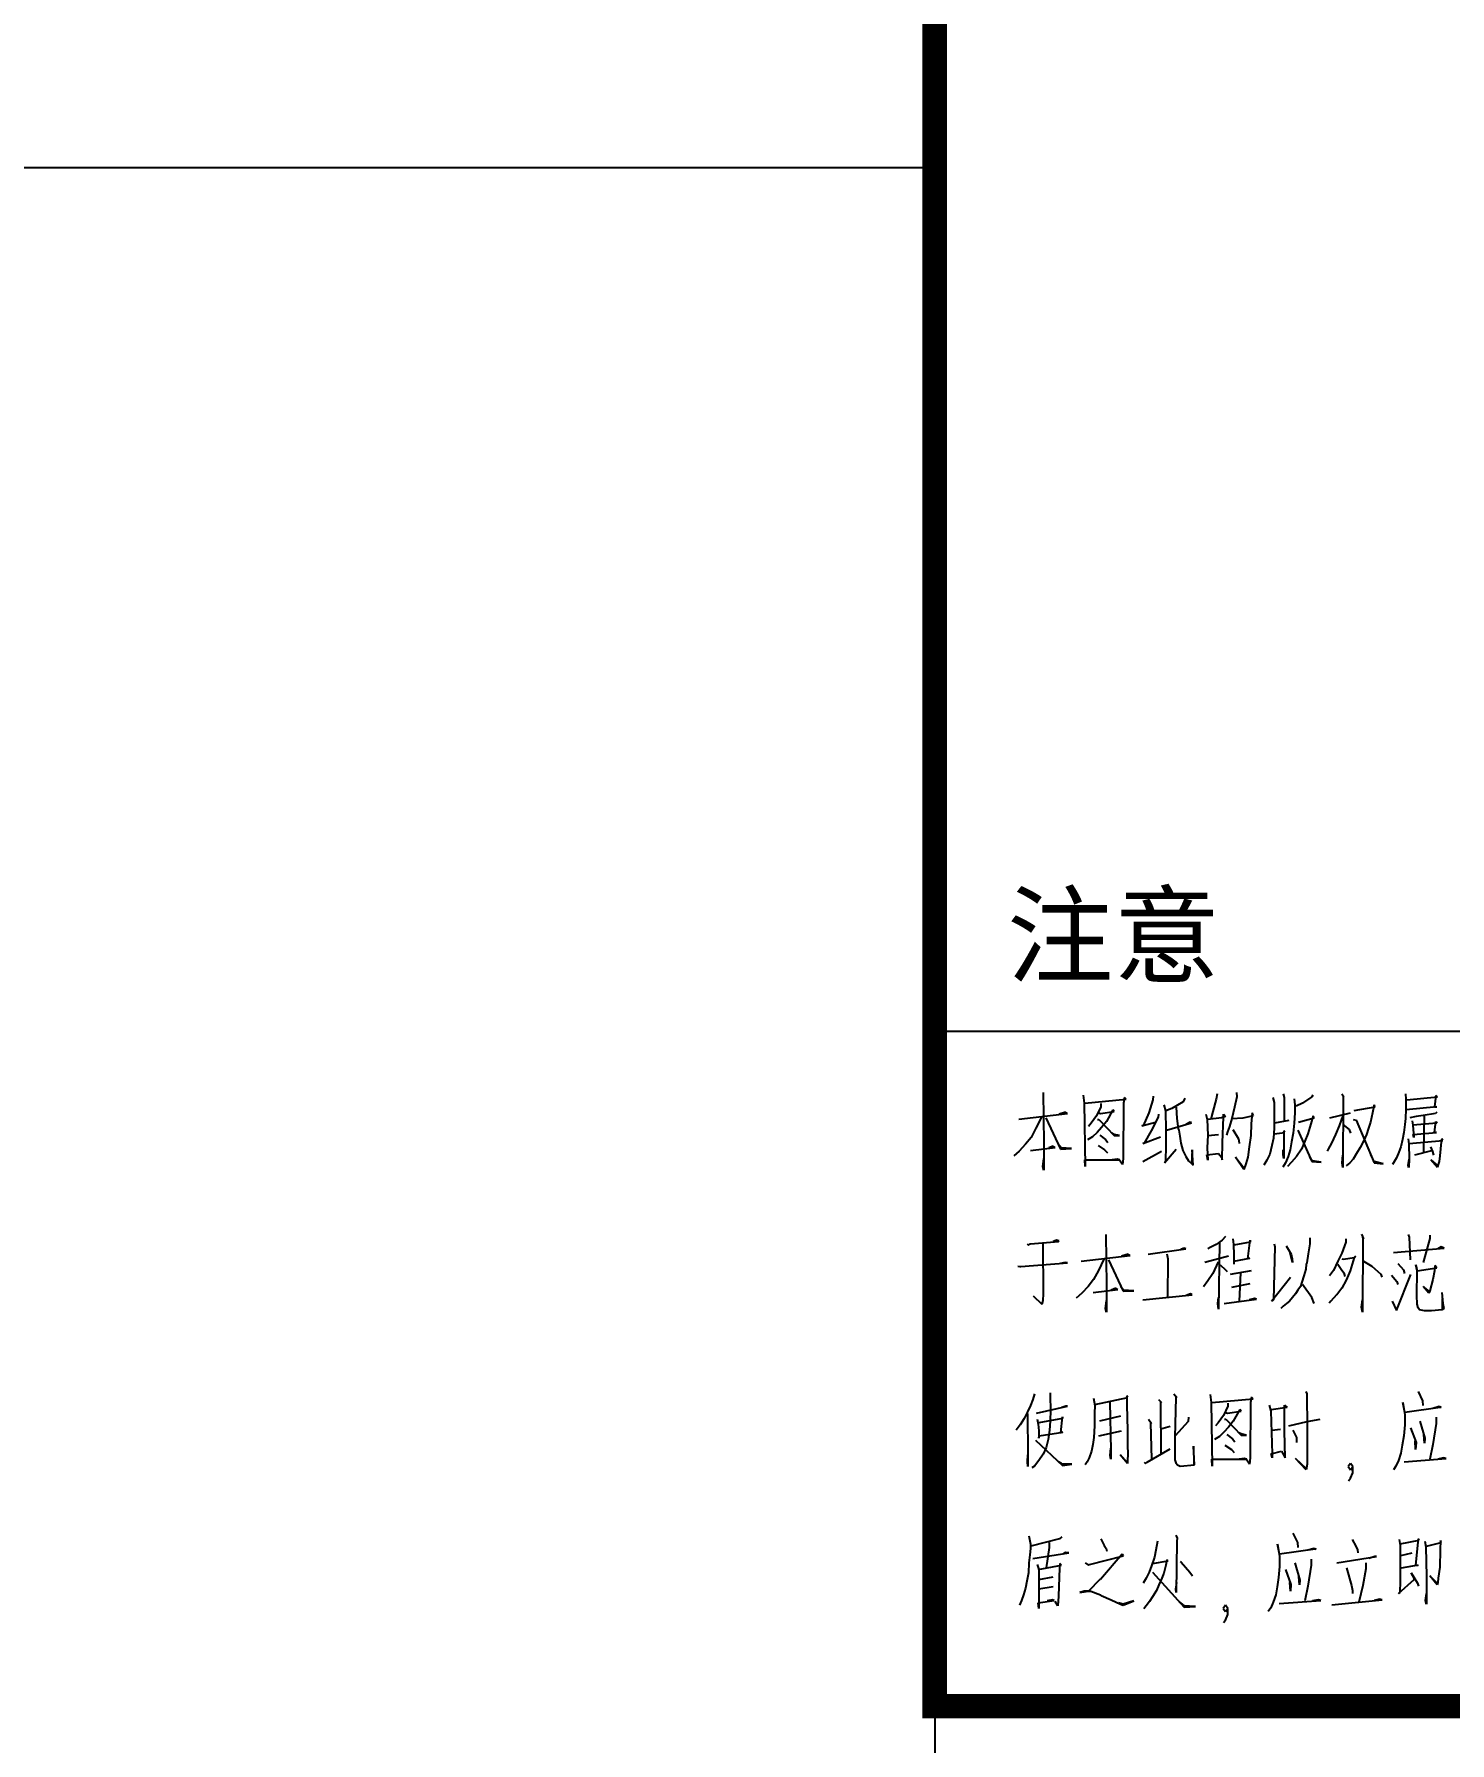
# Model space of a CAD drawing. Extents: x 39624947 to 39626627, y 3418539 to 3418836.
# Drawn here: x 39626568.43 to 39626597.4, y 3418641.48 to 3418676.43 of the extents above; entities that cross this region are included whole.
import ezdxf

# ---------------------------------------------------------------- set-up
doc = ezdxf.new("R2010")
doc.units = 0
doc.layers.get('0').update_dxf_attribs({"linetype": 'CONTINUOUS'})
doc.layers.add('PUB_TITLE', color=4, linetype='CONTINUOUS')
doc.styles.add('图签2', font='', dxfattribs={"height": 1000})
doc.styles.get('图签2').set_extended_font_data('SimSun')

# ---------------------------------------------------------------- blocks, each defined once
blk = doc.blocks.new('WQEQWEDASDSA')
at = {"layer": 'PUB_TITLE'}
for p, q in [((100.2, -5091.2), (100.2, -18900)), ((100.2, -17519), (3600.2, -17519)), ((322.5, -17644.7), (323.5, -17748.1)), ((404.2, -17649.8), (406.2, -17666.2)), ((678.3, -17647.3), (676.3, -17658.6)), ((717.6, -17644.7), (718.6, -17653.6)), ((813.3, -17647.3), (815.4, -17654.8)), ((873.8, -17649.8), (871.8, -17653.6)), ((933.3, -17647.3), (937.3, -17653.6)), ((1063.3, -17647.3), (1064.3, -17658.6)), ((367.9, -17685.1), (354.8, -17688.8)), ((371.9, -17687.6), (367.9, -17685.1)), ((406.2, -17666.2), (408.2, -17795.9)), ((407.2, -17666.2), (491.8, -17658.6)), ((440.4, -17673.7), (431.4, -17692.6)), ((439.4, -17687.6), (467.6, -17683.8)), ((440.4, -17667.4), (440.4, -17673.7)), ((464.6, -17680), (451.5, -17704)), ((467.6, -17683.8), (464.6, -17680)), ((486.8, -17666.2), (485.8, -17779.5)), ((488.8, -17654.8), (486.8, -17666.2)), ((491.8, -17658.6), (488.8, -17654.8)), ((546.3, -17659.9), (538.2, -17686.3)), ((547.3, -17652.3), (546.3, -17659.9)), ((569.4, -17669.9), (572.5, -17682.5)), ((572.5, -17682.5), (573.5, -17721.6)), ((585.6, -17677.5), (573.5, -17682.5)), ((608.7, -17663.6), (585.6, -17677.5)), ((594.6, -17675), (595.6, -17697.7)), ((611.8, -17656.1), (608.7, -17663.6)), ((669.2, -17683.8), (665.2, -17698.9)), ((676.3, -17658.6), (669.2, -17683.8)), ((713.6, -17675), (708.5, -17697.7)), ((718.6, -17653.6), (713.6, -17675)), ((792.2, -17654.8), (795.2, -17664.9)), ((795.2, -17664.9), (795.2, -17695.1)), ((815.4, -17654.8), (815.4, -17702.7)), ((835.5, -17657.3), (837.5, -17669.9)), ((837.5, -17669.9), (837.5, -17686.3)), ((852.7, -17666.2), (839.6, -17672.5)), ((871.8, -17653.6), (852.7, -17666.2)), ((936.3, -17652.3), (935.3, -17798.4)), ((937.3, -17653.6), (936.3, -17652.3)), ((958.5, -17681.3), (1001.8, -17673.7)), ((999.8, -17669.9), (995.8, -17686.3)), ((1001.8, -17673.7), (999.8, -17669.9)), ((1064.3, -17678.8), (1063.3, -17697.7)), ((1064.3, -17658.6), (1064.3, -17678.8)), ((1127.8, -17673.7), (1065.3, -17680)), ((1066.3, -17659.9), (1128.8, -17653.6)), ((1125.8, -17651), (1122.8, -17673.7)), ((1122.8, -17673.7), (1127.8, -17673.7)), ((1127.8, -17685.1), (1124.8, -17687.6)), ((1128.8, -17653.6), (1125.8, -17651)), ((272.1, -17698.9), (371.9, -17687.6)), ((307.4, -17717.8), (297.3, -17736.7)), ((318.5, -17695.1), (307.4, -17717.8)), ((327.6, -17696.4), (357.8, -17760.7)), ((420.3, -17707.7), (415.2, -17714)), ((431.4, -17692.6), (420.3, -17707.7)), ((441.4, -17716.6), (432.4, -17726.6)), ((433.4, -17700.2), (436.4, -17700.2)), ((435.4, -17686.3), (439.4, -17687.6)), ((436.4, -17700.2), (467.6, -17732.9)), ((451.5, -17704), (441.4, -17716.6)), ((524.1, -17712.8), (552.3, -17705.2)), ((527.1, -17712.8), (524.1, -17712.8)), ((538.2, -17686.3), (527.1, -17712.8)), ((557.3, -17695.1), (543.2, -17722.9)), ((558.4, -17688.8), (557.3, -17695.1)), ((574.5, -17721.6), (625.9, -17706.5)), ((595.6, -17697.7), (598.7, -17719.1)), ((598.7, -17719.1), (599.7, -17721.6)), ((622.9, -17705.2), (613.8, -17710.3)), ((625.9, -17706.5), (622.9, -17705.2)), ((655.1, -17688.8), (658.1, -17700.2)), ((658.1, -17700.2), (659.1, -17731.7)), ((687.4, -17696.4), (659.1, -17700.2)), ((695.4, -17693.9), (687.4, -17696.4)), ((689.4, -17746.8), (691.4, -17695.1)), ((691.4, -17688.8), (695.4, -17693.9)), ((691.4, -17695.1), (691.4, -17688.8)), ((703.5, -17714), (699.5, -17725.4)), ((708.5, -17697.7), (703.5, -17714)), ((708.5, -17697.7), (730.7, -17696.4)), ((710.5, -17720.3), (721.6, -17739.2)), ((730.7, -17696.4), (731.7, -17696.4)), ((731.7, -17696.4), (749.9, -17692.6)), ((747.8, -17709), (746.8, -17732.9)), ((749.9, -17686.3), (747.8, -17709)), ((752.9, -17691.4), (749.9, -17686.3)), ((749.9, -17692.6), (752.9, -17691.4)), ((795.2, -17717.8), (793.2, -17738)), ((795.2, -17695.1), (795.2, -17717.8)), ((796.2, -17706.5), (825.4, -17701.4)), ((835.5, -17707.7), (833.5, -17727.9)), ((837.5, -17686.3), (835.5, -17707.7)), ((844.6, -17705.2), (876.8, -17696.4)), ((869.8, -17709), (863.7, -17729.2)), ((874.8, -17692.6), (869.8, -17709)), ((876.8, -17696.4), (874.8, -17692.6)), ((909.1, -17696.4), (951.4, -17686.3)), ((928.2, -17712.8), (920.2, -17730.4)), ((935.3, -17691.4), (928.2, -17712.8)), ((935.3, -17710.3), (948.4, -17720.3)), ((948.4, -17720.3), (951.4, -17727.9)), ((956.5, -17700.2), (962.5, -17701.4)), ((962.5, -17701.4), (999.8, -17788.4)), ((987.7, -17717.8), (983.7, -17730.4)), ((991.7, -17705.2), (987.7, -17717.8)), ((995.8, -17686.3), (991.7, -17705.2)), ((1062.3, -17710.3), (1060.3, -17726.6)), ((1063.3, -17697.7), (1062.3, -17710.3)), ((1085.5, -17693.9), (1072.4, -17696.4)), ((1077.4, -17702.7), (1078.4, -17711.5)), ((1127.8, -17707.7), (1078.4, -17711.5)), ((1078.4, -17711.5), (1080.4, -17736.7)), ((1099.6, -17691.4), (1085.5, -17693.9)), ((1124.8, -17687.6), (1099.6, -17691.4)), ((1101.6, -17692.6), (1100.6, -17766.9)), ((1122.8, -17726.6), (1125.8, -17704)), ((1125.8, -17704), (1127.8, -17707.7)), ((286.2, -17750.6), (273.1, -17764.4)), ((297.3, -17736.7), (286.2, -17750.6)), ((323.5, -17748.1), (323.5, -17803.5)), ((342.7, -17754.4), (333.6, -17758.1)), ((346.7, -17756.9), (342.7, -17754.4)), ((358.8, -17758.1), (352.7, -17750.6)), ((423.3, -17735.5), (413.2, -17741.8)), ((432.4, -17726.6), (423.3, -17735.5)), ((434.4, -17753.1), (447.5, -17761.9)), ((438.4, -17731.7), (449.5, -17740.5)), ((449.5, -17740.5), (454.5, -17746.8)), ((467.6, -17730.4), (462.6, -17727.9)), ((478.7, -17732.9), (467.6, -17730.4)), ((467.6, -17732.9), (478.7, -17732.9)), ((526.1, -17749.3), (562.4, -17735.5)), ((529.1, -17748.1), (526.1, -17749.3)), ((543.2, -17722.9), (529.1, -17748.1)), ((573.5, -17754.4), (572.5, -17784.6)), ((573.5, -17721.6), (573.5, -17754.4)), ((599.7, -17721.6), (601.7, -17734.2)), ((601.7, -17734.2), (603.7, -17748.1)), ((603.7, -17748.1), (607.7, -17763.2)), ((659.1, -17731.7), (658.1, -17758.1)), ((659.1, -17732.9), (681.3, -17730.4)), ((688.4, -17782.1), (689.4, -17746.8)), ((699.5, -17725.4), (697.4, -17731.7)), ((721.6, -17739.2), (722.6, -17743)), ((722.6, -17743), (723.6, -17749.3)), ((746.8, -17732.9), (743.8, -17755.6)), ((790.2, -17753.1), (786.1, -17770.7)), ((793.2, -17738), (790.2, -17753.1)), ((795.2, -17729.2), (816.4, -17726.6)), ((814.4, -17722.9), (814.4, -17779.5)), ((816.4, -17726.6), (814.4, -17722.9)), ((830.5, -17745.5), (827.5, -17761.9)), ((833.5, -17727.9), (830.5, -17745.5)), ((843.6, -17721.6), (871.8, -17785.8)), ((857.7, -17744.3), (850.6, -17760.7)), ((863.7, -17729.2), (857.7, -17744.3)), ((912.1, -17748.1), (905.1, -17760.7)), ((920.2, -17730.4), (912.1, -17748.1)), ((978.6, -17743), (970.6, -17756.9)), ((983.7, -17730.4), (978.6, -17743)), ((1057.3, -17740.5), (1054.2, -17755.6)), ((1060.3, -17726.6), (1057.3, -17740.5)), ((1069.3, -17739.2), (1070.4, -17750.6)), ((1070.4, -17750.6), (1071.4, -17779.5)), ((1071.4, -17749.3), (1139.9, -17743)), ((1079.4, -17730.4), (1126.8, -17726.6)), ((1080.4, -17736.7), (1079.4, -17730.4)), ((1126.8, -17726.6), (1122.8, -17726.6)), ((1136.9, -17745.5), (1133.9, -17774.5)), ((1137.9, -17739.2), (1136.9, -17745.5)), ((1139.9, -17743), (1137.9, -17739.2)), ((273.1, -17764.4), (262, -17774.5)), ((296.3, -17763.2), (346.7, -17756.9)), ((321.5, -17795.9), (323.5, -17779.5)), ((357.8, -17760.7), (380, -17759.4)), ((380, -17759.4), (358.8, -17758.1)), ((407.2, -17782.1), (478.7, -17782.1)), ((408.2, -17795.9), (407.2, -17782.1)), ((447.5, -17761.9), (453.5, -17768.2)), ((473.7, -17780.8), (463.6, -17782.1)), ((478.7, -17782.1), (473.7, -17780.8)), ((484.8, -17792.1), (477.7, -17782.1)), ((485.8, -17779.5), (484.8, -17792.1)), ((526.1, -17785.8), (564.4, -17764.4)), ((570.4, -17788.4), (594.6, -17760.7)), ((572.5, -17784.6), (570.4, -17788.4)), ((607.7, -17763.2), (613.8, -17775.8)), ((613.8, -17775.8), (619.8, -17784.6)), ((619.8, -17784.6), (625.9, -17789.6)), ((626.9, -17761.9), (625.9, -17790.9)), ((625.9, -17789.6), (628.9, -17793.4)), ((628.9, -17793.4), (626.9, -17761.9)), ((657.1, -17772), (681.3, -17769.5)), ((659.1, -17783.3), (657.1, -17772)), ((658.1, -17758.1), (659.1, -17783.3)), ((681.3, -17769.5), (687.4, -17777)), ((687.4, -17777), (688.4, -17782.1)), ((715.6, -17777), (733.7, -17799.7)), ((732.7, -17802.2), (715.6, -17777)), ((740.8, -17777), (736.7, -17790.9)), ((743.8, -17755.6), (740.8, -17777)), ((780.1, -17783.3), (774, -17793.4)), ((786.1, -17770.7), (780.1, -17783.3)), ((818.4, -17788.4), (812.3, -17797.2)), ((813.3, -17772), (813.3, -17761.9)), ((814.4, -17779.5), (813.3, -17772)), ((823.4, -17775.8), (818.4, -17788.4)), ((830.5, -17787.1), (822.4, -17795.9)), ((827.5, -17761.9), (823.4, -17775.8)), ((840.6, -17775.8), (830.5, -17787.1)), ((850.6, -17760.7), (840.6, -17775.8)), ((872.8, -17784.6), (867.8, -17777)), ((871.8, -17785.8), (891, -17787.1)), ((891, -17787.1), (872.8, -17784.6)), ((905.1, -17760.7), (903, -17764.4)), ((934.3, -17788.4), (935.3, -17773.2)), ((935.3, -17798.4), (934.3, -17788.4)), ((949.4, -17788.4), (942.4, -17794.7)), ((956.5, -17780.8), (949.4, -17788.4)), ((963.5, -17769.5), (956.5, -17780.8)), ((970.6, -17756.9), (963.5, -17769.5)), ((999.8, -17785.8), (992.7, -17772)), ((1017.9, -17790.9), (999.8, -17785.8)), ((999.8, -17788.4), (1017.9, -17790.9)), ((1045.2, -17778.3), (1037.1, -17792.1)), ((1050.2, -17766.9), (1045.2, -17778.3)), ((1054.2, -17755.6), (1050.2, -17766.9)), ((1069.3, -17793.4), (1071.4, -17780.8)), ((1071.4, -17779.5), (1070.4, -17798.4)), ((1082.4, -17772), (1117.7, -17763.2)), ((1114.7, -17755.6), (1118.7, -17765.7)), ((1115.7, -17782.1), (1129.8, -17794.7)), ((1128.8, -17798.4), (1115.7, -17782.1)), ((1118.7, -17765.7), (1120.7, -17773.2)), ((1132.8, -17785.8), (1130.8, -17792.1)), ((1133.9, -17774.5), (1132.8, -17785.8)), ((323.5, -17803.5), (321.5, -17795.9)), ((736.7, -17790.9), (732.7, -17802.2)), ((1070.4, -17798.4), (1069.3, -17793.4)), ((1130.8, -17792.1), (1128.8, -17798.4)), ((289.3, -17954.3), (292.3, -17956.8)), ((292.3, -17956.8), (295.3, -17954.3)), ((295.3, -17954.3), (296.3, -17954.3)), ((296.3, -17954.3), (353.8, -17949.3)), ((321.5, -17953.1), (322.5, -18056.4)), ((349.7, -17946.8), (342.7, -17949.3)), ((354.8, -17948), (349.7, -17946.8)), ((353.8, -17949.3), (354.8, -17948)), ((450.5, -17935.4), (451.5, -18038.7)), ((537.2, -17975.7), (613.8, -17964.4)), ((609.8, -17963.1), (603.7, -17965.7)), ((613.8, -17964.4), (609.8, -17963.1)), ((664.2, -17961.9), (659.1, -17964.4)), ((676.3, -17955.6), (664.2, -17961.9)), ((688.4, -17946.8), (676.3, -17955.6)), ((683.3, -17951.8), (681.3, -18087.9)), ((695.4, -17939.2), (688.4, -17946.8)), ((710.5, -17944.2), (711.6, -17955.6)), ((711.6, -17955.6), (712.6, -17977)), ((745.8, -17950.5), (712.6, -17956.8)), ((740.8, -17984.6), (745.8, -17946.8)), ((745.8, -17946.8), (745.8, -17950.5)), ((796.2, -17960.6), (793.2, -18069)), ((795.2, -17954.3), (796.2, -17960.6)), ((819.4, -17958.1), (829.5, -17975.7)), ((867.8, -17954.3), (864.7, -17974.5)), ((867.8, -17941.7), (867.8, -17951.8)), ((867.8, -17951.8), (867.8, -17954.3)), ((941.3, -17950.5), (933.3, -17973.2)), ((941.3, -17944.2), (941.3, -17950.5)), ((973.6, -17934.2), (977.6, -17944.2)), ((976.6, -17940.5), (975.6, -18094.2)), ((977.6, -17944.2), (976.6, -17940.5)), ((1039.1, -17972), (1142.9, -17963.1)), ((1069.3, -17935.4), (1071.4, -17940.5)), ((1071.4, -17940.5), (1073.4, -17987.1)), ((1113.7, -17943), (1099.6, -17992.1)), ((1113.7, -17936.7), (1113.7, -17943)), ((1136.9, -17960.6), (1129.8, -17964.4)), ((1142.9, -17963.1), (1136.9, -17960.6)), ((270.1, -17999.7), (274.1, -18000.9)), ((276.2, -18000.9), (371.9, -17993.4)), ((366.9, -17992.1), (357.8, -17994.6)), ((371.9, -17993.4), (366.9, -17992.1)), ((400.1, -17989.6), (499.9, -17978.3)), ((446.5, -17985.8), (435.4, -18008.5)), ((455.6, -17987.1), (485.8, -18051.3)), ((495.9, -17975.7), (482.8, -17979.5)), ((499.9, -17978.3), (495.9, -17975.7)), ((575.5, -17974.5), (577.5, -17984.6)), ((577.5, -17984.6), (576.5, -18063.9)), ((701.5, -17979.5), (653.1, -17992.1)), ((680.3, -17990.8), (669.2, -18014.8)), ((684.3, -17997.1), (695.4, -18007.2)), ((712.6, -17977), (712.6, -17995.9)), ((712.6, -17989.6), (744.8, -17983.3)), ((744.8, -17983.3), (740.8, -17984.6)), ((832.5, -17992.1), (827.5, -17973.2)), ((829.5, -17975.7), (831.5, -17984.6)), ((831.5, -17984.6), (832.5, -17992.1)), ((860.7, -17995.9), (859.7, -18006)), ((861.7, -17993.4), (860.7, -17995.9)), ((864.7, -17974.5), (861.7, -17993.4)), ((925.2, -17989.6), (916.2, -18008.5)), ((933.3, -17973.2), (925.2, -17989.6)), ((925.2, -17995.9), (932.3, -18006)), ((933.3, -17984.6), (936.3, -17985.8)), ((936.3, -17985.8), (959.5, -17982)), ((958.5, -17982), (950.4, -18009.7)), ((961.5, -17979.5), (958.5, -17982)), ((959.5, -17982), (961.5, -17979.5)), ((977.6, -17989.6), (994.8, -17999.7)), ((994.8, -17999.7), (1012.9, -18016)), ((1048.2, -17994.6), (1059.3, -18007.2)), ((1084.5, -17997.1), (1087.5, -18009.7)), ((1087.5, -18009.7), (1084.5, -17997.1)), ((1123.8, -17998.4), (1122.8, -18009.7)), ((1127.8, -18003.4), (1123.8, -17998.4)), ((274.1, -18000.9), (276.2, -18000.9)), ((425.3, -18027.4), (414.2, -18041.2)), ((435.4, -18008.5), (425.3, -18027.4)), ((659.1, -18029.9), (650.1, -18042.5)), ((669.2, -18014.8), (659.1, -18029.9)), ((695.4, -18007.2), (698.4, -18011)), ((705.5, -18016), (748.8, -18008.5)), ((725.7, -18013.5), (723.6, -18071.5)), ((789.2, -18071.5), (828.5, -18022.3)), ((851.6, -18032.4), (848.6, -18041.2)), ((855.7, -18019.8), (851.6, -18032.4)), ((859.7, -18006), (855.7, -18019.8)), ((916.2, -18008.5), (908.1, -18019.8)), ((932.3, -18006), (937.3, -18013.5)), ((942.4, -18028.6), (933.3, -18045)), ((937.3, -18013.5), (939.3, -18021.1)), ((950.4, -18009.7), (942.4, -18028.6)), ((1012.9, -18016), (1014.9, -18022.3)), ((1035.1, -18018.6), (1046.2, -18031.2)), ((1045.2, -18090.4), (1074.4, -18017.3)), ((1046.2, -18031.2), (1048.2, -18037.5)), ((1059.3, -18007.2), (1061.3, -18014.8)), ((1086.5, -18060.1), (1087.5, -18009.7)), ((1087.5, -18009.7), (1127.8, -18003.4)), ((1119.7, -18027.4), (1113.7, -18050.1)), ((1122.8, -18009.7), (1119.7, -18027.4)), ((302.4, -18061.4), (319.5, -18077.8)), ((319.5, -18077.8), (302.4, -18061.4)), ((322.5, -18056.4), (321.5, -18070.2)), ((401.1, -18055.1), (390, -18065.2)), ((414.2, -18041.2), (401.1, -18055.1)), ((424.3, -18053.8), (474.7, -18047.5)), ((451.5, -18038.7), (451.5, -18094.2)), ((470.7, -18045), (461.6, -18048.8)), ((474.7, -18047.5), (470.7, -18045)), ((486.8, -18048.8), (480.7, -18041.2)), ((485.8, -18051.3), (508, -18050.1)), ((508, -18050.1), (486.8, -18048.8)), ((526.1, -18069), (626.9, -18058.9)), ((623.9, -18056.4), (614.8, -18060.1)), ((626.9, -18058.9), (623.9, -18056.4)), ((679.3, -18076.5), (681.3, -18063.9)), ((692.4, -18076.5), (758.9, -18067.7)), ((744.8, -18036.2), (707.5, -18043.8)), ((754.9, -18066.4), (743.8, -18069)), ((758.9, -18067.7), (754.9, -18066.4)), ((793.2, -18069), (789.2, -18071.5)), ((832.5, -18063.9), (826.4, -18071.5)), ((838.5, -18056.4), (832.5, -18063.9)), ((843.6, -18048.8), (838.5, -18056.4)), ((848.6, -18041.2), (843.6, -18048.8)), ((871.8, -18063.9), (852.7, -18037.5)), ((876.8, -18076.5), (871.8, -18063.9)), ((922.2, -18058.9), (911.1, -18071.5)), ((923.2, -18058.9), (922.2, -18058.9)), ((933.3, -18045), (923.2, -18058.9)), ((973.6, -18084.1), (975.6, -18069)), ((1087.5, -18077.8), (1086.5, -18060.1)), ((1111.7, -18055.1), (1099.6, -18041.2)), ((1101.6, -18043.8), (1112.7, -18052.6)), ((1113.7, -18050.1), (1111.7, -18055.1)), ((1137.9, -18053.8), (1139.9, -18076.5)), ((1138.9, -18066.4), (1138.9, -18087.9)), ((321.5, -18070.2), (319.5, -18077.8)), ((319.5, -18077.8), (320.5, -18074)), ((449.5, -18086.6), (451.5, -18070.2)), ((451.5, -18094.2), (449.5, -18086.6)), ((681.3, -18087.9), (679.3, -18076.5)), ((813.3, -18081.6), (808.3, -18086.6)), ((820.4, -18076.5), (813.3, -18081.6)), ((826.4, -18071.5), (820.4, -18076.5)), ((911.1, -18071.5), (907.1, -18075.3)), ((975.6, -18094.2), (973.6, -18084.1)), ((1036.1, -18071.5), (1045.2, -18090.4)), ((1089.5, -18085.3), (1087.5, -18077.8)), ((1092.5, -18089.1), (1089.5, -18085.3)), ((1102.6, -18091.6), (1092.5, -18089.1)), ((1116.7, -18091.6), (1102.6, -18091.6)), ((1138.9, -18089.1), (1116.7, -18091.6)), ((1141.9, -18086.6), (1138.9, -18089.1)), ((1139.9, -18076.5), (1141.9, -18086.6)), ((301.1, -18272.6), (296.1, -18285.2)), ((304.1, -18261.3), (301.1, -18272.6)), ((336.4, -18258.8), (336.4, -18266.3)), ((336.4, -18266.3), (337.4, -18294)), ((425.1, -18270.1), (428.1, -18285.2)), ((428.1, -18282.7), (495.6, -18268.8)), ((458.3, -18277.7), (460.4, -18377.2)), ((493.6, -18265.1), (493.6, -18284)), ((495.6, -18268.8), (493.6, -18265.1)), ((558.1, -18272.6), (564.2, -18278.9)), ((562.2, -18277.7), (563.2, -18384.7)), ((564.2, -18278.9), (562.2, -18277.7)), ((589.4, -18261.3), (595.4, -18268.8)), ((593.4, -18267.6), (591.4, -18350.7)), ((595.4, -18268.8), (593.4, -18267.6)), ((663.9, -18262.5), (666, -18278.9)), ((666, -18278.9), (668, -18408.7)), ((667, -18278.9), (751.6, -18271.4)), ((746.6, -18278.9), (745.6, -18392.3)), ((748.6, -18267.6), (746.6, -18278.9)), ((751.6, -18271.4), (748.6, -18267.6)), ((859.5, -18256.2), (861.5, -18261.3)), ((861.5, -18261.3), (862.5, -18330.6)), ((1058, -18278.9), (1062.1, -18304.1)), ((1062.1, -18299.1), (1058, -18278.9)), ((1089.3, -18256.2), (1098.3, -18275.1)), ((1098.3, -18275.1), (1099.3, -18285.2)), ((283, -18311.7), (274.9, -18324.3)), ((290, -18297.8), (283, -18311.7)), ((296.1, -18285.2), (290, -18297.8)), ((290, -18301.6), (291, -18386)), ((308.2, -18300.3), (371.7, -18286.5)), ((310.2, -18312.9), (312.2, -18323)), ((361.6, -18311.7), (313.2, -18320.5)), ((337.4, -18294), (336.4, -18316.7)), ((358.6, -18340.6), (361.6, -18307.9)), ((368.6, -18286.5), (360.6, -18289)), ((361.6, -18307.9), (361.6, -18311.7)), ((371.7, -18286.5), (368.6, -18286.5)), ((428.1, -18285.2), (427.1, -18300.3)), ((427.1, -18300.3), (427.1, -18326.8)), ((480.5, -18306.6), (437.2, -18316.7)), ((493.6, -18284), (494.6, -18335.6)), ((538, -18312.9), (544, -18321.7)), ((619.6, -18309.1), (618.6, -18318)), ((691.2, -18305.4), (680.1, -18320.5)), ((700.2, -18286.5), (691.2, -18305.4)), ((693.2, -18312.9), (696.2, -18312.9)), ((695.2, -18299.1), (699.2, -18300.3)), ((696.2, -18312.9), (727.4, -18345.7)), ((699.2, -18300.3), (727.4, -18296.5)), ((700.2, -18280.2), (700.2, -18286.5)), ((724.4, -18292.8), (711.3, -18316.7)), ((727.4, -18296.5), (724.4, -18292.8)), ((784.9, -18284), (787.9, -18296.5)), ((787.9, -18296.5), (790.9, -18383.5)), ((821.2, -18289), (788.9, -18294)), ((816.1, -18284), (821.2, -18289)), ((816.1, -18336.9), (816.1, -18284)), ((862.5, -18318), (888.7, -18312.9)), ((1134.6, -18289), (1062.1, -18299.1)), ((1062.1, -18304.1), (1062.1, -18324.3)), ((1119.5, -18290.2), (1132.6, -18286.5)), ((1126.6, -18309.1), (1126.6, -18321.7)), ((1132.6, -18286.5), (1136.6, -18289)), ((1136.6, -18289), (1134.6, -18289)), ((274.9, -18324.3), (266.8, -18335.6)), ((312.2, -18323), (313.2, -18336.9)), ((313.2, -18336.9), (313.2, -18352)), ((313.2, -18352), (314.2, -18346.9)), ((314.2, -18346.9), (362.6, -18339.4)), ((335.4, -18335.6), (332.4, -18354.5)), ((336.4, -18316.7), (335.4, -18335.6)), ((362.6, -18339.4), (358.6, -18340.6)), ((427.1, -18326.8), (426.1, -18350.7)), ((436.2, -18346.9), (482.5, -18336.9)), ((494.6, -18335.6), (494.6, -18362.1)), ((542, -18320.5), (544, -18394.8)), ((544, -18321.7), (542, -18320.5)), ((582.3, -18328), (563.2, -18333.1)), ((618.6, -18318), (592.4, -18346.9)), ((683.1, -18348.2), (673, -18354.5)), ((680.1, -18320.5), (675, -18326.8)), ((692.2, -18339.4), (683.1, -18348.2)), ((701.2, -18329.3), (692.2, -18339.4)), ((698.2, -18344.4), (709.3, -18353.2)), ((711.3, -18316.7), (701.2, -18329.3)), ((727.4, -18343.2), (722.4, -18340.6)), ((738.5, -18345.7), (727.4, -18343.2)), ((727.4, -18345.7), (738.5, -18345.7)), ((789.9, -18335.6), (808.1, -18333.1)), ((817.1, -18392.3), (816.1, -18336.9)), ((825.2, -18326.8), (862.5, -18318)), ((833.3, -18335.6), (840.3, -18350.7)), ((862.5, -18330.6), (862.5, -18373.4)), ((1060, -18346.9), (1057, -18365.8)), ((1062.1, -18324.3), (1060, -18346.9)), ((1074.2, -18330.6), (1085.2, -18360.8)), ((1093.3, -18316.7), (1103.4, -18352)), ((1102.4, -18362.1), (1101.4, -18344.4)), ((1126.6, -18321.7), (1119.5, -18364.6)), ((306.2, -18355.8), (361.6, -18407.4)), ((328.3, -18370.9), (322.3, -18384.7)), ((332.4, -18354.5), (328.3, -18370.9)), ((421, -18378.4), (416, -18392.3)), ((424.1, -18364.6), (421, -18378.4)), ((426.1, -18350.7), (424.1, -18364.6)), ((459.3, -18387.3), (460.4, -18372.1)), ((460.4, -18377.2), (460.4, -18394.8)), ((494.6, -18362.1), (494.6, -18365.8)), ((494.6, -18365.8), (495.6, -18384.7)), ((534.9, -18401.1), (582.3, -18373.4)), ((591.4, -18350.7), (591.4, -18386)), ((629.7, -18368.4), (630.7, -18404.9)), ((631.7, -18406.2), (629.7, -18368.4)), ((694.2, -18365.8), (707.3, -18374.7)), ((707.3, -18374.7), (713.3, -18381)), ((709.3, -18353.2), (714.3, -18359.5)), ((788.9, -18383.5), (810.1, -18378.4)), ((790.9, -18392.3), (788.9, -18383.5)), ((790.9, -18383.5), (790.9, -18392.3)), ((810.1, -18378.4), (817.1, -18392.3)), ((840.3, -18350.7), (840.3, -18360.8)), ((862.5, -18373.4), (862.5, -18404.9)), ((1054, -18382.2), (1049, -18397.3)), ((1057, -18365.8), (1054, -18382.2)), ((1084.2, -18374.7), (1083.2, -18357)), ((1085.2, -18360.8), (1084.2, -18374.7)), ((1103.4, -18352), (1102.4, -18362.1)), ((1119.5, -18364.6), (1113.5, -18394.8)), ((290, -18399.9), (291, -18386)), ((291, -18409.9), (290, -18399.9)), ((291, -18386), (291, -18409.9)), ((304.1, -18408.7), (299.1, -18412.5)), ((313.2, -18397.3), (304.1, -18408.7)), ((322.3, -18384.7), (313.2, -18397.3)), ((359.6, -18403.6), (353.5, -18399.9)), ((360.6, -18404.9), (359.6, -18403.6)), ((380.7, -18404.9), (360.6, -18404.9)), ((361.6, -18407.4), (380.7, -18404.9)), ((412, -18399.9), (407.9, -18406.2)), ((416, -18392.3), (412, -18399.9)), ((460.4, -18394.8), (459.3, -18387.3)), ((479.5, -18386), (493.6, -18399.9)), ((494.6, -18403.6), (479.5, -18386)), ((495.6, -18384.7), (494.6, -18397.3)), ((494.6, -18397.3), (494.6, -18403.6)), ((528.9, -18401.1), (531.9, -18403.6)), ((531.9, -18403.6), (534.9, -18401.1)), ((591.4, -18386), (591.4, -18396.1)), ((591.4, -18396.1), (593.4, -18402.4)), ((593.4, -18402.4), (597.4, -18406.2)), ((597.4, -18406.2), (602.5, -18408.7)), ((602.5, -18408.7), (631.7, -18406.2)), ((667, -18394.8), (738.5, -18394.8)), ((668, -18408.7), (667, -18394.8)), ((733.5, -18393.6), (723.4, -18394.8)), ((738.5, -18394.8), (733.5, -18393.6)), ((744.6, -18404.9), (737.5, -18394.8)), ((745.6, -18392.3), (744.6, -18404.9)), ((838.3, -18393.6), (860.5, -18413.7)), ((860.5, -18416.2), (838.3, -18393.6)), ((862.5, -18404.9), (860.5, -18416.2)), ((951.2, -18403.6), (946.2, -18409.9)), ((946.2, -18409.9), (951.2, -18416.2)), ((956.2, -18409.9), (951.2, -18403.6)), ((951.2, -18416.2), (956.2, -18409.9)), ((956.2, -18422.5), (956.2, -18409.9)), ((1043.9, -18408.7), (1038.9, -18416.2)), ((1049, -18397.3), (1043.9, -18408.7)), ((1061, -18399.9), (1146.7, -18393.6)), ((1141.7, -18392.3), (1129.6, -18394.8)), ((1146.7, -18393.6), (1141.7, -18392.3)), ((947.2, -18438.9), (951.2, -18433.9)), ((951.2, -18433.9), (956.2, -18422.5)), ((293, -18551.3), (296.1, -18568.9)), ((355.5, -18557.6), (297.1, -18572.7)), ((360.6, -18553.8), (355.5, -18557.6)), ((440.2, -18557.6), (447.3, -18571.4)), ((593.4, -18550), (596.4, -18556.3)), ((596.4, -18556.3), (595.4, -18562.6)), ((833.3, -18546.2), (842.3, -18565.1)), ((954.2, -18558.8), (962.3, -18572.7)), ((1051, -18558.8), (1053, -18571.4)), ((1089.3, -18557.6), (1084.2, -18611.7)), ((1091.3, -18560.1), (1089.3, -18557.6)), ((295.1, -18590.3), (293, -18606.7)), ((296.1, -18577.7), (295.1, -18590.3)), ((296.1, -18568.9), (296.1, -18577.7)), ((301.1, -18597.9), (374.7, -18586.5)), ((334.4, -18575.2), (328.3, -18616.8)), ((334.4, -18565.1), (334.4, -18575.2)), ((367.6, -18585.3), (362.6, -18589.1)), ((374.7, -18586.5), (367.6, -18585.3)), ((417, -18610.5), (486.6, -18592.8)), ((483.5, -18589.1), (439.2, -18640.7)), ((447.3, -18571.4), (451.3, -18577.7)), ((451.3, -18577.7), (452.3, -18582.8)), ((486.6, -18592.8), (483.5, -18589.1)), ((555.1, -18570.2), (550.1, -18595.4)), ((556.1, -18562.6), (555.1, -18570.2)), ((595.4, -18562.6), (594.4, -18667.2)), ((802, -18568.9), (806.1, -18594.1)), ((806.1, -18589.1), (802, -18568.9)), ((878.6, -18579), (806.1, -18589.1)), ((806.1, -18594.1), (806.1, -18614.3)), ((842.3, -18565.1), (843.3, -18575.2)), ((863.5, -18580.2), (876.6, -18576.5)), ((876.6, -18576.5), (880.6, -18579)), ((880.6, -18579), (878.6, -18579)), ((923, -18606.7), (1004.6, -18594.1)), ((962.3, -18572.7), (965.3, -18580.2)), ((965.3, -18580.2), (966.3, -18586.5)), ((1000.6, -18594.1), (988.5, -18597.9)), ((1004.6, -18594.1), (1000.6, -18594.1)), ((1053, -18567.7), (1091.3, -18560.1)), ((1053, -18571.4), (1053, -18609.2)), ((1054, -18591.6), (1077.2, -18586.5)), ((1103.4, -18562.6), (1105.4, -18574)), ((1105.4, -18574), (1106.4, -18634.4)), ((1106.4, -18572.7), (1136.6, -18565.1)), ((1134.6, -18580.2), (1133.6, -18615.5)), ((1135.6, -18561.4), (1134.6, -18580.2)), ((1136.6, -18565.1), (1135.6, -18561.4)), ((292, -18626.9), (289, -18644.5)), ((293, -18606.7), (292, -18626.9)), ((310.2, -18610.5), (313.2, -18620.6)), ((312.2, -18620.6), (359.6, -18611.7)), ((313.2, -18620.6), (313.2, -18699.9)), ((355.5, -18616.8), (353.5, -18674.7)), ((356.5, -18608), (355.5, -18616.8)), ((359.6, -18611.7), (356.5, -18608)), ((407.9, -18606.7), (415, -18611.7)), ((415, -18611.7), (417, -18610.5)), ((539, -18625.6), (532.9, -18638.2)), ((544, -18613), (539, -18625.6)), ((550.1, -18595.4), (544, -18613)), ((546, -18608), (578.3, -18602.9)), ((546, -18625.6), (610.5, -18697.4)), ((569.2, -18628.1), (565.2, -18638.2)), ((573.2, -18611.7), (569.2, -18628.1)), ((575.3, -18600.4), (573.2, -18611.7)), ((578.3, -18602.9), (575.3, -18600.4)), ((602.5, -18604.2), (604.5, -18605.4)), ((604.5, -18605.4), (622.6, -18625.6)), ((622.6, -18625.6), (627.7, -18633.2)), ((806.1, -18614.3), (804, -18636.9)), ((818.2, -18620.6), (829.2, -18650.8)), ((837.3, -18606.7), (847.4, -18642)), ((870.6, -18611.7), (863.5, -18654.6)), ((870.6, -18599.1), (870.6, -18611.7)), ((943.1, -18616.8), (953.2, -18653.3)), ((982.4, -18619.3), (976.4, -18653.3)), ((982.4, -18606.7), (982.4, -18619.3)), ((1053, -18609.2), (1053, -18640.7)), ((1089.3, -18611.7), (1055, -18618)), ((1075.2, -18626.9), (1088.3, -18648.3)), ((1082.2, -18639.5), (1075.2, -18626.9)), ((1084.2, -18611.7), (1089.3, -18611.7)), ((1133.6, -18615.5), (1130.6, -18638.2)), ((286, -18658.4), (282, -18672.2)), ((289, -18644.5), (286, -18658.4)), ((313.2, -18640.7), (342.4, -18635.7)), ((342.4, -18655.8), (313.2, -18660.9)), ((438.2, -18640.7), (415, -18664.7)), ((439.2, -18640.7), (438.2, -18640.7)), ((532.9, -18638.2), (526.9, -18648.3)), ((554.1, -18663.4), (546, -18676)), ((559.1, -18652.1), (554.1, -18663.4)), ((565.2, -18638.2), (559.1, -18652.1)), ((593.4, -18660.9), (595.4, -18647)), ((594.4, -18667.2), (593.4, -18660.9)), ((801, -18655.8), (798, -18672.2)), ((804, -18636.9), (801, -18655.8)), ((828.2, -18664.7), (827.2, -18647)), ((829.2, -18650.8), (828.2, -18664.7)), ((846.4, -18652.1), (845.4, -18634.4)), ((847.4, -18642), (846.4, -18652.1)), ((863.5, -18654.6), (857.5, -18684.8)), ((953.2, -18653.3), (955.2, -18663.4)), ((955.2, -18663.4), (955.2, -18669.7)), ((976.4, -18653.3), (968.3, -18687.3)), ((1049, -18669.7), (1081.2, -18640.7)), ((1053, -18644.5), (1052, -18667.2)), ((1053, -18640.7), (1053, -18644.5)), ((1081.2, -18640.7), (1082.2, -18639.5)), ((1088.3, -18648.3), (1090.3, -18654.6)), ((1106.4, -18634.4), (1106.4, -18638.2)), ((1106.4, -18638.2), (1106.4, -18691.1)), ((1113.5, -18633.2), (1128.6, -18648.3)), ((1128.6, -18652.1), (1113.5, -18633.2)), ((1129.6, -18647), (1128.6, -18652.1)), ((1130.6, -18638.2), (1129.6, -18647)), ((277.9, -18683.6), (273.9, -18693.6)), ((282, -18672.2), (277.9, -18683.6)), ((312.2, -18688.6), (344.4, -18683.6)), ((313.2, -18699.9), (312.2, -18688.6)), ((341.4, -18682.3), (330.3, -18684.8)), ((344.4, -18683.6), (341.4, -18682.3)), ((352.5, -18694.9), (346.5, -18686.1)), ((353.5, -18674.7), (352.5, -18694.9)), ((405.9, -18664.7), (396.9, -18667.2)), ((396.9, -18667.2), (405.9, -18665.9)), ((405.9, -18665.9), (414, -18664.7)), ((415, -18664.7), (405.9, -18664.7)), ((414, -18664.7), (420, -18664.7)), ((420, -18664.7), (439.2, -18672.2)), ((439.2, -18672.2), (441.2, -18673.5)), ((441.2, -18673.5), (461.4, -18682.3)), ((461.4, -18682.3), (480.5, -18691.1)), ((485.6, -18691.1), (476.5, -18688.6)), ((480.5, -18691.1), (485.6, -18693.6)), ((507.7, -18684.8), (485.6, -18691.1)), ((485.6, -18693.6), (507.7, -18684.8)), ((532.9, -18694.9), (527.9, -18701.2)), ((540, -18686.1), (532.9, -18694.9)), ((546, -18676), (540, -18686.1)), ((611.5, -18694.9), (600.4, -18686.1)), ((610.5, -18697.4), (633.7, -18696.2)), ((632.7, -18696.2), (611.5, -18694.9)), ((633.7, -18696.2), (632.7, -18696.2)), ((695.2, -18693.6), (690.2, -18699.9)), ((700.2, -18699.9), (695.2, -18693.6)), ((787.9, -18698.7), (782.9, -18706.2)), ((793, -18687.3), (787.9, -18698.7)), ((798, -18672.2), (793, -18687.3)), ((805, -18689.9), (890.7, -18683.6)), ((885.7, -18682.3), (873.6, -18684.8)), ((890.7, -18683.6), (885.7, -18682.3)), ((912.9, -18692.4), (1015.7, -18682.3)), ((1010.7, -18681), (999.6, -18683.6)), ((1015.7, -18682.3), (1010.7, -18681)), ((1052, -18667.2), (1049, -18669.7)), ((1104.4, -18683.6), (1106.4, -18669.7)), ((1106.4, -18691.1), (1104.4, -18683.6)), ((690.2, -18699.9), (695.2, -18706.2)), ((691.2, -18728.9), (695.2, -18723.9)), ((695.2, -18706.2), (700.2, -18699.9)), ((695.2, -18723.9), (700.2, -18712.5)), ((700.2, -18712.5), (700.2, -18699.9)), ((100.2, -18900), (3600.2, -18900))]:
    blk.add_line(p, q, dxfattribs=at)
at = {"layer": 'PUB_TITLE', "const_width": 50, "elevation": 4.1}
blk.add_lwpolyline([(3600.2, -5091.2), (100.2, -5091.2), (100.2, -18900), (3600.2, -18900)], dxfattribs=at)
at = {"layer": 'PUB_TITLE', "style": '图签2', "width": 1}
blk.add_text('注意', height=160, dxfattribs=at).set_placement((247.9, -17402.9))

msp = doc.modelspace()

# ---------------------------------------------------------------- linework, layer by layer
at = {"linetype": 'Continuous'}
msp.add_lwpolyline([(39626211.862, 3418831.229), (39626586.862, 3418831.229), (39626586.862, 3418544.229), (39626211.862, 3418544.229)], close=True, dxfattribs=at)
at = {"linetype": 'Continuous', "flags": 128}
msp.add_lwpolyline([(39626586.862, 3418673.7), (39626480.091, 3418673.7), (39626480.091, 3418544.229)], dxfattribs=at)

# ---------------------------------------------------------------- block references
at = {"color": 0, "xscale": 0.01, "yscale": 0.01, "zscale": 0.01}
msp.add_blockref('WQEQWEDASDSA', (39626585.86, 3418831.229), dxfattribs=at)

doc.saveas('drawing.dxf')
